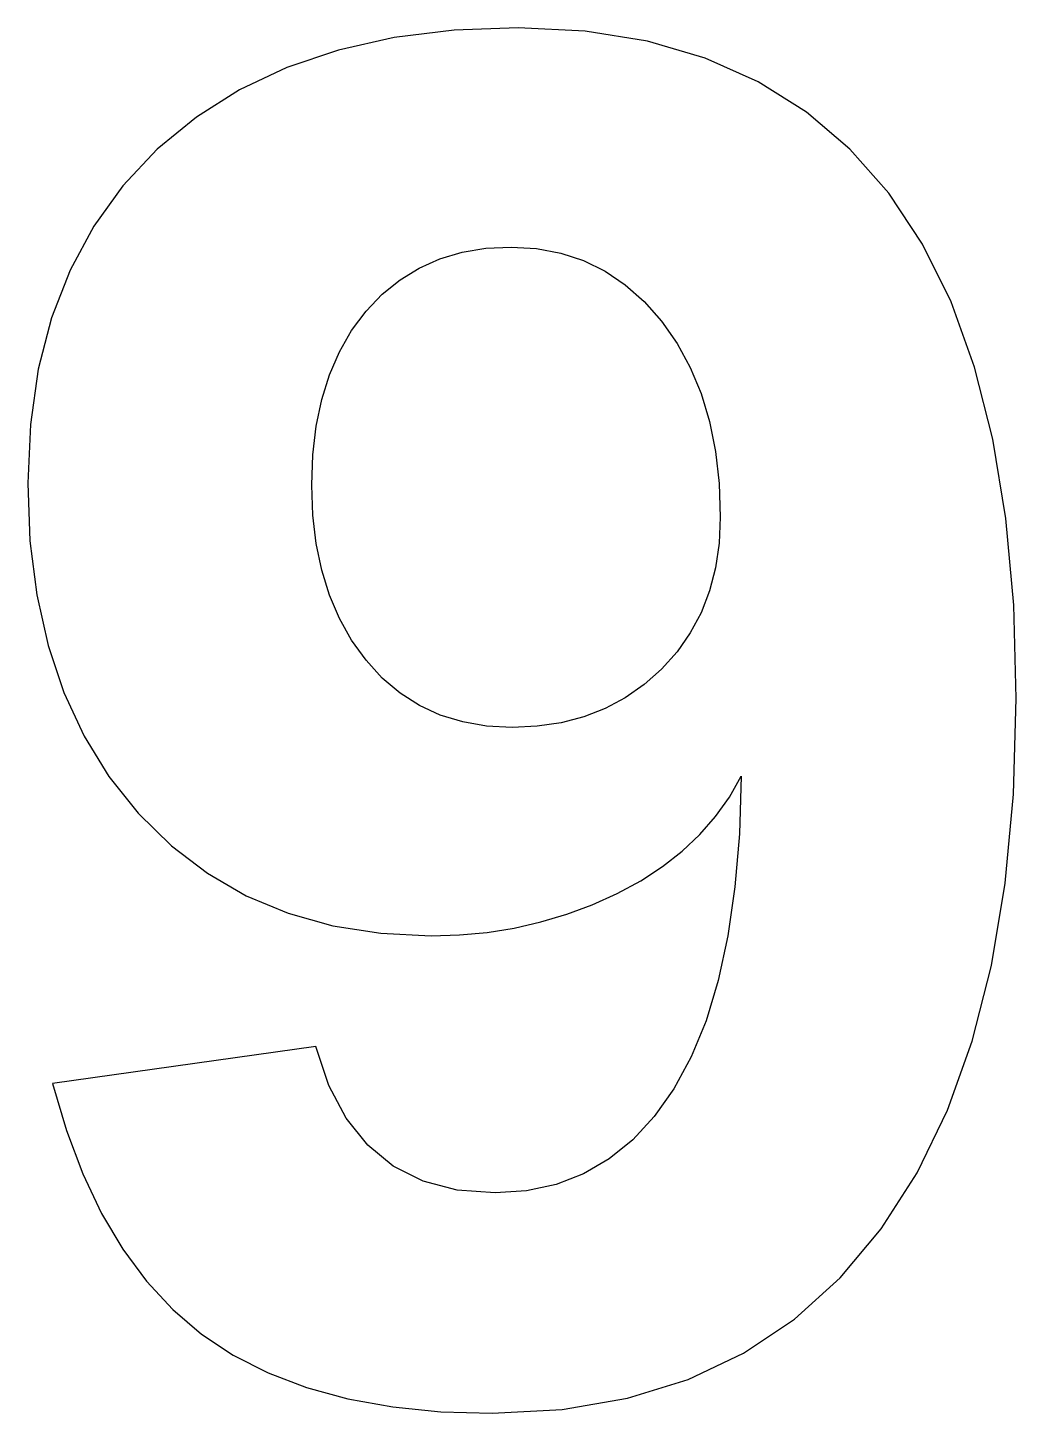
# Model space of a CAD drawing. Header units: metres. Extents: x -18.8 to 19.6, y -57.5 to -3.8.
import ezdxf

# ---------------------------------------------------------------- set-up
doc = ezdxf.new("R2010")
doc.units = ezdxf.units.M

msp = doc.modelspace()

# ---------------------------------------------------------------- linework, layer by layer
for p, q in [((-4.57591, -4.15775), (-6.73572, -4.63893)), ((-2.25519, -3.86903), (-4.57591, -4.15775)), ((0.22641, -3.7728), (-2.25519, -3.86903)), ((2.8297, -3.90375), (0.22641, -3.7728)), ((5.24995, -4.2966), (2.8297, -3.90375)), ((7.48717, -4.95134), (5.24995, -4.2966)), ((-6.73572, -4.63893), (-8.73463, -5.31258)), ((-8.73463, -5.31258), (-10.5726, -6.17871)), ((9.54137, -5.86797), (7.48717, -4.95134)), ((11.4125, -7.04651), (9.54137, -5.86797)), ((-10.5726, -6.17871), (-12.2497, -7.2373)), ((-12.2497, -7.2373), (-13.7659, -8.48839)), ((13.1007, -8.48694), (11.4125, -7.04651)), ((-13.7659, -8.48839), (-15.099, -9.9075)), ((14.6058, -10.1893), (13.1007, -8.48694)), ((-15.099, -9.9075), (-16.2269, -11.4702)), ((15.9184, -12.1606), (14.6058, -10.1893)), ((-16.2269, -11.4702), (-17.1498, -13.1764)), ((-1.93857, -12.4801), (-1.01996, -12.3275)), ((-1.01996, -12.3275), (-0.043762, -12.2766)), ((-0.043762, -12.2766), (0.946106, -12.3354)), ((0.946106, -12.3354), (1.88394, -12.5117)), ((17.0291, -14.408), (15.9184, -12.1606)), ((-3.60307, -13.0907), (-2.79961, -12.7345)), ((-2.79961, -12.7345), (-1.93857, -12.4801)), ((1.88394, -12.5117), (2.76974, -12.8055)), ((2.76974, -12.8055), (3.60349, -13.2169)), ((-17.1498, -13.1764), (-17.8676, -15.0262)), ((-4.34894, -13.5486), (-3.60307, -13.0907)), ((3.60349, -13.2169), (4.38519, -13.7458)), ((-5.03723, -14.1083), (-4.34894, -13.5486)), ((4.38519, -13.7458), (5.11485, -14.3923)), ((-5.66794, -14.7698), (-5.03723, -14.1083)), ((5.11485, -14.3923), (5.79247, -15.1562)), ((17.9379, -16.9315), (17.0291, -14.408)), ((-17.8676, -15.0262), (-18.3803, -17.0196)), ((-6.22687, -15.5179), (-5.66794, -14.7698)), ((-6.69981, -16.3378), (-6.22687, -15.5179)), ((5.79247, -15.1562), (6.39751, -16.0165)), ((6.39751, -16.0165), (6.90947, -16.9516)), ((-7.08676, -17.2295), (-6.69981, -16.3378)), ((-18.3803, -17.0196), (-18.6879, -19.1566)), ((6.90947, -16.9516), (7.32835, -17.9617)), ((18.6447, -19.7311), (17.9379, -16.9315)), ((-7.38771, -18.1931), (-7.08676, -17.2295)), ((-7.60269, -19.2284), (-7.38771, -18.1931)), ((7.32835, -17.9617), (7.65414, -19.0468)), ((-18.6879, -19.1566), (-18.7905, -21.4371)), ((-7.73167, -20.3356), (-7.60269, -19.2284)), ((7.65414, -19.0468), (7.88686, -20.2067)), ((19.1495, -22.8068), (18.6447, -19.7311)), ((-7.77466, -21.5146), (-7.73167, -20.3356)), ((7.88686, -20.2067), (8.02649, -21.4417)), ((-18.7905, -21.4371), (-18.7029, -23.6671)), ((8.02649, -21.4417), (8.07303, -22.7515)), ((-7.73167, -22.6754), (-7.77466, -21.5146)), ((-7.60269, -23.7723), (-7.73167, -22.6754)), ((8.07303, -22.7515), (8.02649, -23.7616)), ((19.4524, -26.1586), (19.1495, -22.8068)), ((-18.7029, -23.6671), (-18.4402, -25.7631)), ((-7.38771, -24.8053), (-7.60269, -23.7723)), ((8.02649, -23.7616), (7.88686, -24.7156)), ((-7.08676, -25.7744), (-7.38771, -24.8053)), ((7.88686, -24.7156), (7.65414, -25.6137)), ((-18.4402, -25.7631), (-18.0025, -27.7249)), ((-6.69981, -26.6796), (-7.08676, -25.7744)), ((7.65414, -25.6137), (7.32835, -26.4557)), ((19.5534, -29.7864), (19.4524, -26.1586)), ((-6.22687, -27.5208), (-6.69981, -26.6796)), ((7.32835, -26.4557), (6.90947, -27.2418)), ((6.90947, -27.2418), (6.39751, -27.9718)), ((-18.0025, -27.7249), (-17.3895, -29.5527)), ((-5.66794, -28.2982), (-6.22687, -27.5208)), ((-5.03644, -28.9903), (-5.66794, -28.2982)), ((6.39751, -27.9718), (5.79247, -28.6459)), ((-4.34578, -29.576), (-5.03644, -28.9903)), ((5.79247, -28.6459), (5.11563, -29.2458)), ((5.11563, -29.2458), (4.38835, -29.7534)), ((-17.3895, -29.5527), (-16.6015, -31.2463)), ((-3.59595, -30.0552), (-4.34578, -29.576)), ((-2.78696, -30.4279), (-3.59595, -30.0552)), ((4.38835, -29.7534), (3.61061, -30.1687)), ((19.4465, -33.4908), (19.5534, -29.7864)), ((-1.91879, -30.6941), (-2.78696, -30.4279)), ((2.78239, -30.4917), (1.90372, -30.7225)), ((3.61061, -30.1687), (2.78239, -30.4917)), ((-0.991486, -30.8538), (-1.91879, -30.6941)), ((-0.00499, -30.9071), (-0.991486, -30.8538)), ((0.974594, -30.8609), (-0.00499, -30.9071)), ((1.90372, -30.7225), (0.974594, -30.8609)), ((-16.6015, -31.2463), (-15.6384, -32.8059)), ((-15.6384, -32.8059), (-14.5001, -34.2313)), ((8.42691, -33.6038), (8.8847, -32.8012)), ((8.8847, -32.8012), (8.81262, -35.0269)), ((7.89258, -34.3552), (8.42691, -33.6038)), ((19.1258, -36.9396), (19.4465, -33.4908)), ((-14.5001, -34.2313), (-13.2175, -35.4927)), ((7.28171, -35.0553), (7.89258, -34.3552)), ((6.59428, -35.7041), (7.28171, -35.0553)), ((8.81262, -35.0269), (8.64034, -37.0878)), ((-13.2175, -35.4927), (-11.8212, -36.56)), ((5.83032, -36.3017), (6.59428, -35.7041)), ((4.98982, -36.8479), (5.83032, -36.3017)), ((-11.8212, -36.56), (-10.3114, -37.4332)), ((4.07277, -37.3429), (4.98982, -36.8479)), ((18.5914, -40.1328), (19.1258, -36.9396)), ((-10.3114, -37.4332), (-8.68796, -38.1124)), ((3.10681, -37.7788), (4.07277, -37.3429)), ((8.64034, -37.0878), (8.36783, -38.9838)), ((-8.68796, -38.1124), (-6.95091, -38.5976)), ((2.11955, -38.1475), (3.10681, -37.7788)), ((-6.95091, -38.5976), (-5.10027, -38.8886)), ((0.081192, -38.6839), (1.11101, -38.4493)), ((1.11101, -38.4493), (2.11955, -38.1475)), ((-5.10027, -38.8886), (-3.136, -38.9857)), ((-3.136, -38.9857), (-2.04231, -38.9521)), ((-2.04231, -38.9521), (-0.96991, -38.8516)), ((-0.96991, -38.8516), (0.081192, -38.6839)), ((8.36783, -38.9838), (7.99513, -40.715)), ((17.8431, -43.0705), (18.5914, -40.1328)), ((7.99513, -40.715), (7.52223, -42.2813)), ((7.52223, -42.2813), (6.94913, -43.6828)), ((-7.62019, -43.2761), (-17.8243, -44.7062)), ((-7.10898, -44.7836), (-7.62019, -43.2761)), ((16.8811, -45.7525), (17.8431, -43.0705)), ((6.94913, -43.6828), (6.27582, -44.9194)), ((-17.8243, -44.7062), (-17.2899, -46.5328)), ((-6.43683, -46.0592), (-7.10898, -44.7836)), ((6.27582, -44.9194), (5.51416, -45.991)), ((-5.60376, -47.1029), (-6.43683, -46.0592)), ((5.51416, -45.991), (4.67601, -46.8977)), ((15.7053, -48.1789), (16.8811, -45.7525)), ((-17.2899, -46.5328), (-16.6584, -48.2134)), ((-4.60976, -47.9147), (-5.60376, -47.1029)), ((4.67601, -46.8977), (3.76135, -47.6395)), ((3.76135, -47.6395), (2.7702, -48.2165)), ((-16.6584, -48.2134), (-15.9299, -49.7481)), ((-3.45483, -48.4945), (-4.60976, -47.9147)), ((2.7702, -48.2165), (1.70256, -48.6287)), ((14.3157, -50.3498), (15.7053, -48.1789)), ((-2.13898, -48.8424), (-3.45483, -48.4945)), ((-0.662201, -48.9584), (-2.13898, -48.8424)), ((0.558411, -48.876), (-0.662201, -48.9584)), ((1.70256, -48.6287), (0.558411, -48.876)), ((-15.9299, -49.7481), (-15.1043, -51.1369)), ((12.7249, -52.2469), (14.3157, -50.3498)), ((-15.1043, -51.1369), (-14.1818, -52.3797)), ((-14.1818, -52.3797), (-13.1622, -53.4766)), ((10.9456, -53.8521), (12.7249, -52.2469)), ((-13.1622, -53.4766), (-12.0457, -54.4275)), ((8.97786, -55.1655), (10.9456, -53.8521)), ((-12.0457, -54.4275), (-10.8171, -55.2428)), ((-10.8171, -55.2428), (-9.4615, -55.9326)), ((6.82155, -56.187), (8.97786, -55.1655)), ((-9.4615, -55.9326), (-7.97891, -56.497)), ((4.47672, -56.9167), (6.82155, -56.187)), ((-7.97891, -56.497), (-6.36931, -56.936)), ((-6.36931, -56.936), (-4.63271, -57.2496)), ((1.94336, -57.3545), (4.47672, -56.9167)), ((-4.63271, -57.2496), (-2.7691, -57.4377)), ((-2.7691, -57.4377), (-0.778488, -57.5004)), ((-0.778488, -57.5004), (1.94336, -57.3545))]:
    msp.add_line(p, q)

doc.saveas('drawing.dxf')
